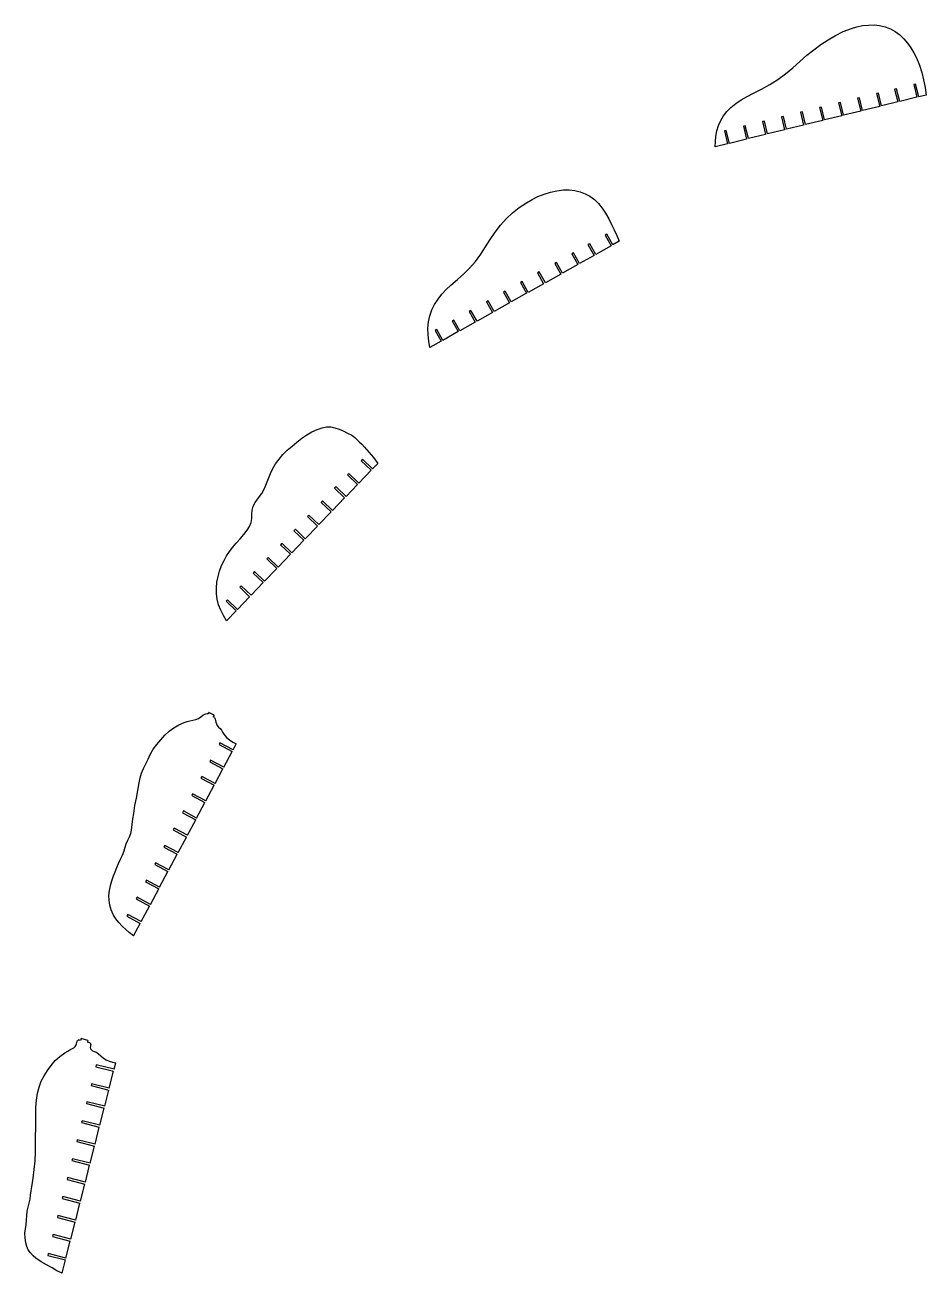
# Model space of a CAD drawing. Extents: x -2497 to 2877, y -2024 to 2358.
# Drawn here: x -1105 to 275, y 129 to 2041 of the extents above; entities that cross this region are included whole.
import ezdxf

# ---------------------------------------------------------------- set-up
doc = ezdxf.new("R2010")
doc.units = 0
doc.layers.get('0').update_dxf_attribs({"linetype": 'CONTINUOUS'})

msp = doc.modelspace()

# ---------------------------------------------------------------- linework, layer by layer
at = {"color": 7, "linetype": 'CONTINUOUS'}
for p, q in [((259.2, 1950.9), (256.3, 1950.2)), ((264, 1931.2), (259.2, 1950.9)), ((202.4, 1936.9), (199.5, 1936.2)), ((199.5, 1936.2), (204.3, 1916.6)), ((207.2, 1917.3), (202.4, 1936.9)), ((230, 1943.7), (227.1, 1943)), ((227.1, 1943), (232, 1923.4)), ((234.9, 1924.1), (230, 1943.7)), ((256.3, 1950.2), (261.1, 1930.5)), ((275.2, 1934), (264, 1931.2)), ((115, 1915.5), (112, 1914.8)), ((112, 1914.8), (116.9, 1895.1)), ((119.8, 1895.8), (115, 1915.5)), ((144.1, 1922.6), (141.2, 1921.9)), ((141.2, 1921.9), (146, 1902.3)), ((148.9, 1903), (144.1, 1922.6)), ((173.2, 1929.8), (170.3, 1929.1)), ((170.3, 1929.1), (175.1, 1909.4)), ((178.1, 1910.1), (173.2, 1929.8)), ((204.3, 1916.6), (178.1, 1910.1)), ((232, 1923.4), (207.2, 1917.3)), ((261.1, 1930.5), (234.9, 1924.1)), ((27.6, 1894), (24.6, 1893.3)), ((24.6, 1893.3), (29.5, 1873.6)), ((32.4, 1874.4), (27.6, 1894)), ((56.7, 1901.2), (53.8, 1900.4)), ((53.8, 1900.4), (58.6, 1880.8)), ((61.5, 1881.5), (56.7, 1901.2)), ((85.8, 1908.3), (82.9, 1907.6)), ((82.9, 1907.6), (87.7, 1887.9)), ((90.7, 1888.7), (85.8, 1908.3)), ((116.9, 1895.1), (90.7, 1888.7)), ((146, 1902.3), (119.8, 1895.8)), ((175.1, 1909.4), (148.9, 1903)), ((-30.7, 1879.7), (-33.6, 1879)), ((-33.6, 1879), (-28.8, 1859.3)), ((-25.9, 1860), (-30.7, 1879.7)), ((-1.6, 1886.8), (-4.5, 1886.1)), ((-4.5, 1886.1), (0.3, 1866.5)), ((3.3, 1867.2), (-1.6, 1886.8)), ((58.6, 1880.8), (32.4, 1874.4)), ((87.7, 1887.9), (61.5, 1881.5)), ((-28.8, 1859.3), (-47.6, 1854.7)), ((0.3, 1866.5), (-25.9, 1860)), ((29.5, 1873.6), (3.3, 1867.2)), ((-213.8, 1720.9), (-216.4, 1719.5)), ((-204.6, 1704.5), (-213.8, 1720.9)), ((-239.9, 1706.2), (-242.6, 1704.8)), ((-242.6, 1704.8), (-233.3, 1688.4)), ((-230.7, 1689.8), (-239.9, 1706.2)), ((-207.2, 1703.1), (-230.7, 1689.8)), ((-216.4, 1719.5), (-207.2, 1703.1)), ((-194.8, 1710), (-204.6, 1704.5)), ((-264.8, 1692.3), (-267.4, 1690.8)), ((-267.4, 1690.8), (-258.2, 1674.4)), ((-255.5, 1675.9), (-264.8, 1692.3)), ((-233.3, 1688.4), (-255.5, 1675.9)), ((-290.9, 1677.6), (-293.5, 1676.1)), ((-293.5, 1676.1), (-284.3, 1659.7)), ((-281.7, 1661.2), (-290.9, 1677.6)), ((-258.2, 1674.4), (-281.7, 1661.2)), ((-343.2, 1648.2), (-345.8, 1646.7)), ((-345.8, 1646.7), (-336.6, 1630.3)), ((-334, 1631.7), (-343.2, 1648.2)), ((-310.5, 1645), (-334, 1631.7)), ((-317.1, 1662.9), (-319.7, 1661.4)), ((-319.7, 1661.4), (-310.5, 1645)), ((-307.8, 1646.5), (-317.1, 1662.9)), ((-284.3, 1659.7), (-307.8, 1646.5)), ((-369.4, 1633.5), (-372, 1632)), ((-372, 1632), (-362.8, 1615.6)), ((-360.1, 1617), (-369.4, 1633.5)), ((-336.6, 1630.3), (-360.1, 1617)), ((-395.5, 1618.8), (-398.1, 1617.3)), ((-398.1, 1617.3), (-388.9, 1600.9)), ((-386.3, 1602.3), (-395.5, 1618.8)), ((-362.8, 1615.6), (-386.3, 1602.3)), ((-447.8, 1589.3), (-450.4, 1587.9)), ((-450.4, 1587.9), (-441.2, 1571.5)), ((-438.6, 1572.9), (-447.8, 1589.3)), ((-421.7, 1604.1), (-424.3, 1602.6)), ((-424.3, 1602.6), (-415.1, 1586.2)), ((-412.4, 1587.6), (-421.7, 1604.1)), ((-388.9, 1600.9), (-412.4, 1587.6)), ((-474, 1574.6), (-476.6, 1573.2)), ((-476.6, 1573.2), (-467.4, 1556.8)), ((-464.7, 1558.2), (-474, 1574.6)), ((-441.2, 1571.5), (-464.7, 1558.2)), ((-415.1, 1586.2), (-438.6, 1572.9)), ((-467.4, 1556.8), (-484.7, 1547)), ((-574.7, 1359.1), (-593.4, 1339.6)), ((-587.9, 1375.9), (-589.9, 1373.7)), ((-589.9, 1373.7), (-574.7, 1359.1)), ((-572.6, 1361.3), (-587.9, 1375.9)), ((-564.6, 1369.6), (-572.6, 1361.3)), ((-608.6, 1354.3), (-610.7, 1352.1)), ((-610.7, 1352.1), (-595.5, 1337.5)), ((-593.4, 1339.6), (-608.6, 1354.3)), ((-628.4, 1333.7), (-630.5, 1331.5)), ((-630.5, 1331.5), (-615.2, 1316.9)), ((-613.1, 1319.1), (-628.4, 1333.7)), ((-595.5, 1337.5), (-613.1, 1319.1)), ((-649.2, 1312.1), (-651.2, 1309.9)), ((-651.2, 1309.9), (-636, 1295.3)), ((-633.9, 1297.4), (-649.2, 1312.1)), ((-615.2, 1316.9), (-633.9, 1297.4)), ((-669.9, 1290.4), (-672, 1288.3)), ((-672, 1288.3), (-656.8, 1273.6)), ((-654.7, 1275.8), (-669.9, 1290.4)), ((-636, 1295.3), (-654.7, 1275.8)), ((-690.7, 1268.8), (-692.8, 1266.6)), ((-692.8, 1266.6), (-677.6, 1252)), ((-675.5, 1254.2), (-690.7, 1268.8)), ((-656.8, 1273.6), (-675.5, 1254.2)), ((-711.5, 1247.2), (-713.6, 1245)), ((-713.6, 1245), (-698.3, 1230.4)), ((-696.3, 1232.5), (-711.5, 1247.2)), ((-677.6, 1252), (-696.3, 1232.5)), ((-732.3, 1225.5), (-734.3, 1223.3)), ((-717, 1210.9), (-732.3, 1225.5)), ((-698.3, 1230.4), (-717, 1210.9)), ((-719.1, 1208.7), (-737.8, 1189.2)), ((-734.3, 1223.3), (-719.1, 1208.7)), ((-739.9, 1187.1), (-758.6, 1167.6)), ((-753, 1203.9), (-755.1, 1201.7)), ((-755.1, 1201.7), (-739.9, 1187.1)), ((-737.8, 1189.2), (-753, 1203.9)), ((-773.8, 1182.2), (-775.9, 1180.1)), ((-775.9, 1180.1), (-760.7, 1165.4)), ((-758.6, 1167.6), (-773.8, 1182.2)), ((-794.6, 1160.6), (-796.7, 1158.4)), ((-796.7, 1158.4), (-781.4, 1143.8)), ((-779.4, 1146), (-794.6, 1160.6)), ((-760.7, 1165.4), (-779.4, 1146)), ((-781.4, 1143.8), (-795.9, 1128.7)), ((-824.4, 985.5), (-825.9, 986.3)), ((-823, 988.1), (-824.4, 985.5)), ((-815.1, 983.9), (-823, 988.1)), ((-815.1, 983.9), (-816.6, 981.3)), ((-814.4, 980.2), (-816.6, 981.3)), ((-806.2, 941.6), (-807.6, 939)), ((-807.6, 939), (-787.3, 928.1)), ((-785.9, 930.8), (-806.2, 941.6)), ((-785.9, 930.8), (-781.1, 939.8)), ((-800.1, 904.3), (-787.3, 928.1)), ((-820.4, 915.2), (-821.8, 912.6)), ((-821.8, 912.6), (-801.5, 901.7)), ((-800.1, 904.3), (-820.4, 915.2)), ((-813.5, 879.2), (-801.5, 901.7)), ((-833.8, 890.1), (-835.2, 887.4)), ((-835.2, 887.4), (-815, 876.6)), ((-813.5, 879.2), (-833.8, 890.1)), ((-848, 863.6), (-849.4, 861)), ((-849.4, 861), (-829.1, 850.1)), ((-827.7, 852.8), (-848, 863.6)), ((-827.7, 852.8), (-815, 876.6)), ((-841.9, 826.3), (-829.1, 850.1)), ((-862.2, 837.2), (-863.6, 834.5)), ((-863.6, 834.5), (-843.3, 823.7)), ((-841.9, 826.3), (-862.2, 837.2)), ((-856, 799.9), (-843.3, 823.7)), ((-876.3, 810.7), (-877.7, 808.1)), ((-877.7, 808.1), (-857.4, 797.2)), ((-856, 799.9), (-876.3, 810.7)), ((-890.5, 784.3), (-891.9, 781.6)), ((-870.2, 773.4), (-890.5, 784.3)), ((-870.2, 773.4), (-857.4, 797.2)), ((-891.9, 781.6), (-871.6, 770.8)), ((-884.4, 747), (-871.6, 770.8)), ((-904.7, 757.8), (-906.1, 755.2)), ((-906.1, 755.2), (-885.8, 744.3)), ((-884.4, 747), (-904.7, 757.8)), ((-918.8, 731.4), (-920.2, 728.8)), ((-920.2, 728.8), (-899.9, 717.9)), ((-898.5, 720.5), (-918.8, 731.4)), ((-898.5, 720.5), (-885.8, 744.3)), ((-912.7, 694.1), (-899.9, 717.9)), ((-933, 705), (-934.4, 702.3)), ((-934.4, 702.3), (-914.1, 691.4)), ((-912.7, 694.1), (-933, 705)), ((-926.9, 667.6), (-914.1, 691.4)), ((-947.1, 678.5), (-948.6, 675.9)), ((-948.6, 675.9), (-928.3, 665)), ((-926.9, 667.6), (-947.1, 678.5)), ((-938.6, 645.8), (-928.3, 665)), ((-1019.6, 485.5), (-1022.9, 486.4)), ((-1018.8, 488.4), (-1019.6, 485.5)), ((-1008.3, 485.7), (-1018.8, 488.4)), ((-1008.3, 485.7), (-1009.1, 482.8)), ((-1005.4, 481.9), (-1009.1, 482.8)), ((-995.5, 448.4), (-996.2, 445.4)), ((-996.2, 445.4), (-969, 438.5)), ((-968.3, 441.4), (-995.5, 448.4)), ((-968.3, 441.4), (-965.8, 451.1)), ((-975.7, 412.4), (-969, 438.5)), ((-1002.9, 419.3), (-1003.6, 416.4)), ((-1003.6, 416.4), (-976.4, 409.4)), ((-975.7, 412.4), (-1002.9, 419.3)), ((-982.7, 384.7), (-976.4, 409.4)), ((-1009.9, 391.7), (-1010.7, 388.8)), ((-1010.7, 388.8), (-983.5, 381.8)), ((-982.7, 384.7), (-1009.9, 391.7)), ((-990.1, 355.7), (-983.5, 381.8)), ((-1017.3, 362.6), (-1018.1, 359.7)), ((-1018.1, 359.7), (-990.9, 352.8)), ((-990.1, 355.7), (-1017.3, 362.6)), ((-997.5, 326.6), (-990.9, 352.8)), ((-1024.7, 333.5), (-1025.5, 330.6)), ((-1025.5, 330.6), (-998.3, 323.7)), ((-997.5, 326.6), (-1024.7, 333.5)), ((-1004.9, 297.5), (-998.3, 323.7)), ((-1032.1, 304.4), (-1032.9, 301.5)), ((-1032.9, 301.5), (-1005.7, 294.6)), ((-1004.9, 297.5), (-1032.1, 304.4)), ((-1012.3, 268.4), (-1005.7, 294.6)), ((-1039.6, 275.4), (-1040.3, 272.5)), ((-1040.3, 272.5), (-1013.1, 265.5)), ((-1012.3, 268.4), (-1039.6, 275.4)), ((-1019.7, 239.4), (-1013.1, 265.5)), ((-1047, 246.3), (-1047.7, 243.4)), ((-1047.7, 243.4), (-1020.5, 236.5)), ((-1019.7, 239.4), (-1047, 246.3)), ((-1027.1, 210.3), (-1020.5, 236.5)), ((-1054.4, 217.2), (-1055.1, 214.3)), ((-1055.1, 214.3), (-1027.9, 207.4)), ((-1027.1, 210.3), (-1054.4, 217.2)), ((-1034.6, 181.2), (-1027.9, 207.4)), ((-1061.8, 188.2), (-1062.5, 185.3)), ((-1062.5, 185.3), (-1035.3, 178.3)), ((-1034.6, 181.2), (-1061.8, 188.2)), ((-1042, 152.2), (-1035.3, 178.3)), ((-1069.2, 159.1), (-1069.9, 156.2)), ((-1069.9, 156.2), (-1042.7, 149.3)), ((-1042, 152.2), (-1069.2, 159.1)), ((-1047.8, 129.2), (-1042.7, 149.3))]:
    msp.add_line(p, q, dxfattribs=at)
at = {"color": 7, "linetype": 'CONTINUOUS', "flags": 128}
for points in [[(-47.6, 1854.7), (-47.4, 1862.7), (-46.6, 1870.6), (-45, 1879), (-42.5, 1887.1), (-39.2, 1894.9), (-35, 1902.3), (-29.9, 1909), (-24, 1915), (-16.2, 1921.2), (-7.7, 1926.7), (1.1, 1931.7), (10.1, 1936.4), (23.1, 1943), (35.8, 1950), (48.1, 1957.8), (59.8, 1966.5), (71, 1975.8), (81.8, 1985.5), (92.8, 1995.1), (103.2, 2003.5), (114, 2011.4), (125.1, 2018.8), (136.5, 2025.4), (148.5, 2031.2), (161, 2036), (169.4, 2038.5), (178.1, 2040.3), (186.8, 2041.3), (195.5, 2041.4), (204.1, 2040.4), (212.5, 2038.3), (220.5, 2035.3), (228, 2031.2), (235, 2026.2), (241.3, 2020.2), (247, 2013.6), (252.1, 2006.4), (256.5, 1998.8), (260.4, 1991), (265, 1980), (268.6, 1968.8), (271.5, 1957.3), (273.6, 1945.7), (275.2, 1934)], [(-484.7, 1547), (-486.5, 1556.9), (-487.5, 1566.7), (-487.6, 1576.6), (-486.7, 1586.4), (-484.6, 1595.7), (-481.5, 1604.7), (-477.4, 1613.3), (-472.2, 1621.4), (-466.2, 1628.9), (-459.6, 1635.9), (-452.6, 1642.6), (-442.6, 1651.4), (-432.7, 1660.2), (-423.3, 1669.3), (-414.7, 1679.2), (-406.7, 1690), (-399.3, 1701.3), (-392.1, 1712.7), (-384.6, 1723.9), (-376.6, 1734.6), (-367.8, 1744.4), (-358.2, 1753.4), (-347.9, 1761.6), (-336.8, 1768.9), (-328.1, 1773.9), (-319.1, 1778.4), (-309.8, 1782.2), (-300.1, 1785.3), (-290.2, 1787.5), (-280, 1788.7), (-271.4, 1788.8), (-262.9, 1787.9), (-254.6, 1785.9), (-246.8, 1782.9), (-239.5, 1778.9), (-232.7, 1773.9), (-226.6, 1768.1), (-220.7, 1760.8), (-215.5, 1752.8), (-210.8, 1744.4), (-206.5, 1735.9), (-202.4, 1727.3), (-198.6, 1718.7), (-194.8, 1710)], [(-795.9, 1128.7), (-800.9, 1136.7), (-805, 1144.8), (-808.2, 1153.1), (-810.4, 1161.5), (-811.5, 1170.2), (-811.6, 1179), (-810.8, 1187.7), (-809.1, 1196.4), (-806.7, 1204.8), (-803.6, 1213), (-799.9, 1220.7), (-795.9, 1227.8), (-791.3, 1234.6), (-786.4, 1241.2), (-781.1, 1247.7), (-775.4, 1254.2), (-769.6, 1260.8), (-764.3, 1267.6), (-760.9, 1273.2), (-758.5, 1279), (-757.2, 1285.2), (-757.2, 1291.7), (-757, 1298.2), (-755.1, 1304.1), (-752, 1309.8), (-747, 1316.7), (-742.1, 1323.8), (-738.1, 1331.2), (-734.7, 1338.8), (-731.7, 1346.6), (-728.7, 1354.2), (-725.4, 1361.6), (-721, 1369.2), (-715.7, 1376.4), (-709.7, 1383.1), (-703, 1389.7), (-695.8, 1396.2), (-688.5, 1402.3), (-681, 1408.1), (-673.2, 1413.4), (-665.3, 1418), (-657.4, 1421.7), (-649.5, 1424.3), (-642.8, 1425.5), (-636.3, 1425.6), (-630, 1424.4), (-623.7, 1422.3), (-617.4, 1419.5), (-611, 1416.2), (-604.4, 1412.7)], [(-604.4, 1412.7), (-602.3, 1411.2), (-599.7, 1409.1), (-596.6, 1406.2), (-593, 1402.8), (-589.1, 1398.9), (-584.9, 1394.5), (-578.1, 1386.9), (-571.2, 1378.5), (-564.6, 1369.6)], [(-950.3, 655.6), (-956, 660.6), (-961.2, 666.1), (-965.8, 672), (-969.7, 678.5), (-972.6, 685.5), (-974.6, 692.9), (-975.8, 700.4), (-976.1, 707.9), (-975.5, 715.4), (-973.9, 722.9), (-971.6, 730.3), (-969, 737.6), (-966.7, 744.1), (-964.2, 750.6), (-961.4, 756.9), (-958.3, 763.2), (-955.3, 769.6), (-953, 776.2), (-951.5, 781.6), (-949.8, 787), (-947.4, 792.2), (-944.7, 797.3), (-942.6, 802.5), (-941.6, 807.9), (-940.7, 816.4), (-939.4, 824.9), (-938.1, 833.5), (-936.4, 845.3), (-934.1, 856.8), (-931.7, 868.3), (-930.1, 880.1), (-928.6, 887.8), (-926.2, 895.2), (-923, 902.3), (-919.6, 909.5), (-916.3, 916.7), (-913, 923.8), (-908.3, 931.7), (-902.9, 939.1), (-896.9, 946.2), (-890.6, 953.1), (-884.1, 959.3), (-876.9, 964.5), (-869.1, 968.9), (-861, 972.6), (-856.6, 974.2), (-852.1, 975.5), (-847.5, 976.4), (-843, 977.2), (-839, 978.8), (-835.4, 981.5), (-832.5, 983.9), (-829.3, 985.7), (-827.7, 986.2), (-825.9, 986.3)], [(-814.4, 980.2), (-813.3, 977.8), (-812.8, 975.6), (-812.3, 973.1), (-811.7, 970.5), (-810.5, 968.1), (-808.4, 965.7), (-806, 963.3), (-803.8, 960.8), (-802.1, 957.9), (-800.3, 954.9), (-798.4, 952.1), (-796, 949.6), (-791.3, 946), (-786.2, 942.8), (-781.1, 939.8)], [(-938.6, 645.8), (-945.2, 651.2), (-950.3, 655.6)], [(-1103.6, 175.7), (-1104.4, 183), (-1104.8, 190.2), (-1104.1, 197.1), (-1103, 203.7), (-1102.2, 210.4), (-1102.1, 217.3), (-1101.6, 224.2), (-1100.1, 230.3), (-1098.2, 236.3), (-1096.9, 242.5), (-1096.1, 248.7), (-1095.4, 255), (-1094.3, 261.2), (-1092.4, 274.6), (-1090.9, 288), (-1089.4, 301.4), (-1088.6, 314.8), (-1088.4, 328.3), (-1088.4, 339.3), (-1088.3, 350.2), (-1088.2, 361.1), (-1088.1, 372.1), (-1088, 383.1), (-1087.2, 394), (-1085.6, 404.8), (-1083.2, 414.1), (-1079.8, 423), (-1075.4, 431.5), (-1070.4, 439.7), (-1064.8, 447.4), (-1058.5, 454.7), (-1051.3, 461.1), (-1043.5, 466.5), (-1039, 469.4), (-1034.6, 472.3), (-1032.2, 473.5), (-1029.8, 474.5), (-1027.9, 476.1), (-1026.8, 478.1), (-1026.1, 480.3), (-1025.5, 482.6), (-1024.9, 484.5), (-1024.1, 485.7), (-1022.9, 486.4)], [(-1005.4, 481.9), (-1005.1, 481.7), (-1004.4, 480.8), (-1004.1, 479.7), (-1004.2, 478.3), (-1004.4, 476.7), (-1004.7, 474.6), (-1004.3, 472.7), (-1003.1, 471.1), (-1001.1, 469.7), (-998.7, 468.8), (-996.3, 467.9), (-994, 466.8), (-992.1, 465.3), (-988.4, 461.8), (-984.5, 458.4), (-980.2, 455.7), (-975.6, 453.7), (-970.6, 452.3), (-965.8, 451.1)], [(-1055.9, 132.7), (-1063.3, 137.3), (-1071.6, 141.8), (-1079.9, 146.6), (-1087.9, 152), (-1092.4, 155.8), (-1096.4, 160), (-1099.7, 164.7), (-1102.1, 169.9), (-1103.6, 175.7)], [(-1047.8, 129.2), (-1052.3, 131.2), (-1055.9, 132.7)]]:
    msp.add_lwpolyline(points, dxfattribs=at)

doc.saveas('drawing.dxf')
